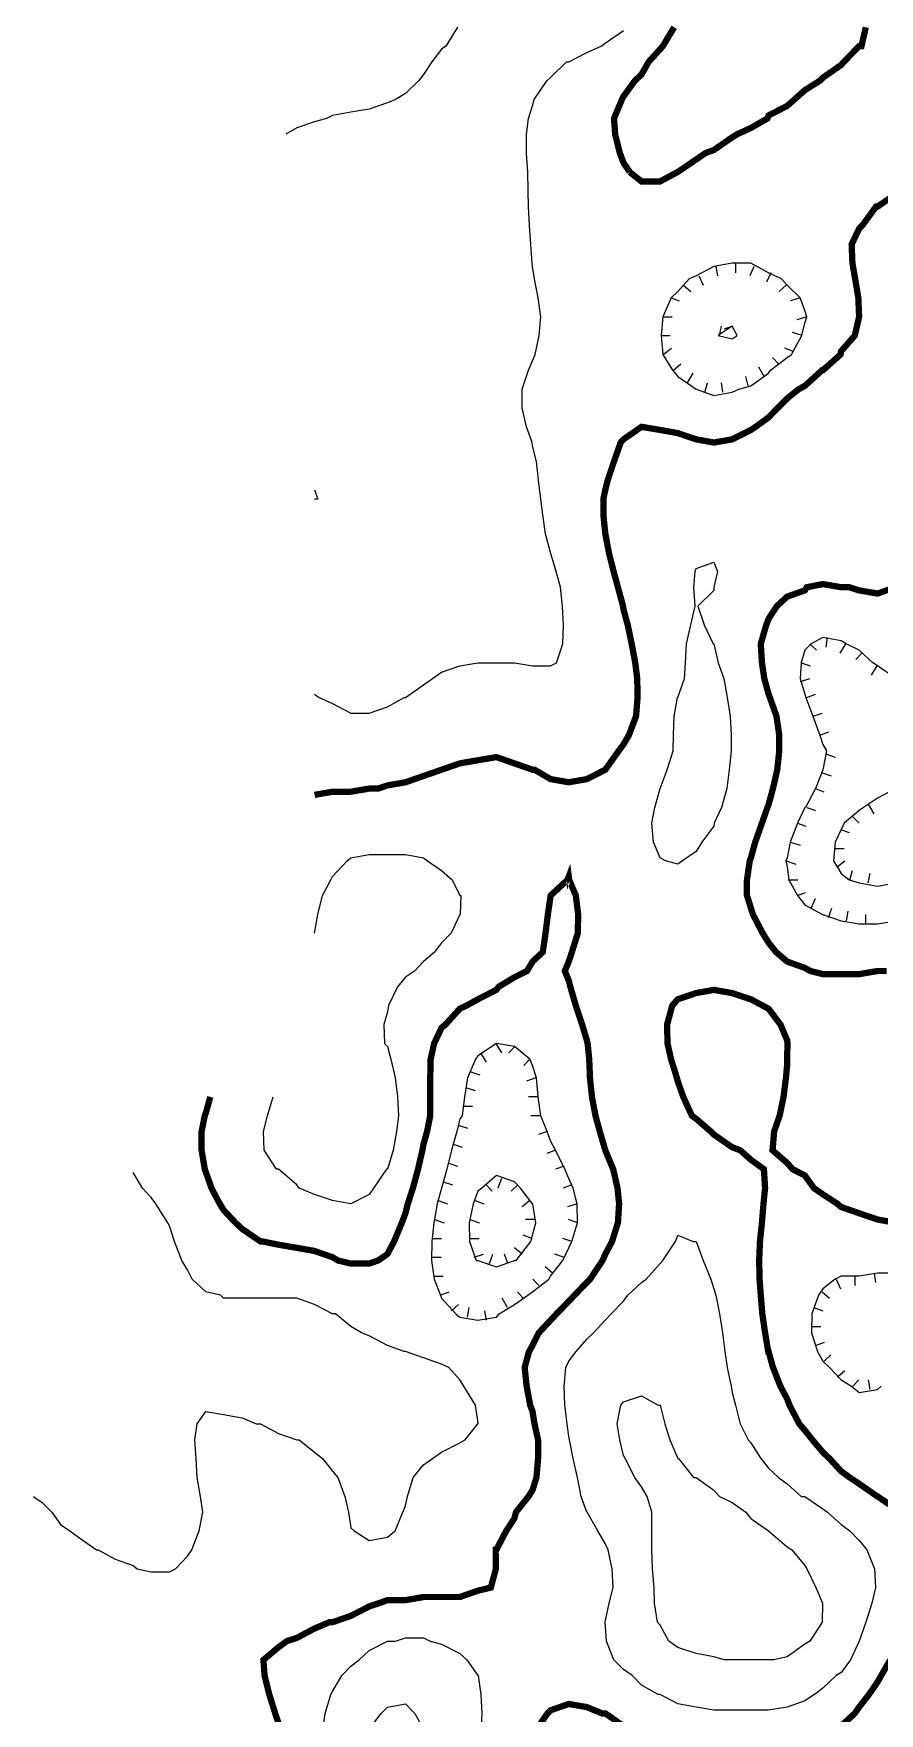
# Model space of a CAD drawing. Extents: x 628896 to 629881, y 4519193 to 4520125.
# Drawn here: x 628967.6 to 629102, y 4519536 to 4519803 of the extents above; entities that cross this region are included whole.
import ezdxf

# ---------------------------------------------------------------- set-up
doc = ezdxf.new("R2010")
doc.units = 0

msp = doc.modelspace()

# ---------------------------------------------------------------- linework, layer by layer
at = {"layer": 'GSLAYER', "linetype": 'CONTINUOUS', "flags": 128}
for points in [[(629034.9375, 4519804), (629033.125, 4519801), (629032.4375, 4519800.5), (629030.875, 4519798.5), (629029.5625, 4519796.5), (629028.75, 4519795.5), (629026.6875, 4519793.5), (629025.125, 4519792.5), (629023.8125, 4519792), (629020.9375, 4519791), (629018, 4519790.5), (629015.125, 4519790), (629014.125, 4519789.5), (629012.25, 4519789), (629009.4375, 4519788), (629007.6875, 4519787)], [(629026.5, 4519697.5), (629026.6875, 4519697.5), (629029.5625, 4519699.5), (629031, 4519700.5), (629032.4375, 4519701.5), (629035.3125, 4519702.5), (629038.1875, 4519703), (629041.125, 4519703), (629044, 4519703), (629046.875, 4519702.5), (629049.75, 4519702.5), (629050.6875, 4519703), (629051.6875, 4519706), (629051.8125, 4519709), (629051.625, 4519712), (629051.3125, 4519715), (629050.625, 4519717.5), (629049.75, 4519720.5), (629048.9375, 4519723.5), (629048.5, 4519726.5), (629048.1875, 4519729), (629047.8125, 4519732), (629047.5, 4519735), (629046.875, 4519737.5), (629046.8125, 4519738), (629045.9375, 4519740.5), (629045.25, 4519743.5), (629045.25, 4519746.5), (629046.25, 4519749.5), (629046.875, 4519751), (629047.3125, 4519752), (629047.9375, 4519755), (629048.1875, 4519758), (629047.75, 4519761), (629047.1875, 4519764), (629046.875, 4519766), (629046.8125, 4519766.5), (629046.625, 4519769.5), (629046.375, 4519772.5), (629046.25, 4519775.5), (629046.1875, 4519778), (629046.125, 4519781), (629045.9375, 4519784), (629045.9375, 4519787), (629046.25, 4519789.5), (629046.875, 4519791.5), (629047.125, 4519792.5), (629049.125, 4519795.5), (629049.75, 4519796), (629052.25, 4519798.5), (629052.625, 4519798.5), (629055.5, 4519800), (629057.75, 4519801), (629058.4375, 4519801.5), (629061.3125, 4519803.5)], [(629079.625, 4519746.5), (629081.5625, 4519747), (629084.375, 4519749), (629084.6875, 4519749.5), (629087.3125, 4519751.5), (629088, 4519752), (629089.625, 4519755), (629090.125, 4519757), (629090.4375, 4519758), (629090.125, 4519759), (629089.375, 4519761), (629087.3125, 4519763), (629086.4375, 4519764), (629084.375, 4519765), (629081.5625, 4519766.5), (629078.5625, 4519766.5), (629075.6875, 4519766), (629072.875, 4519764.5), (629071.75, 4519764), (629069.9375, 4519762), (629068.875, 4519761), (629067.5625, 4519758), (629067.3125, 4519755), (629067.5625, 4519752), (629069.125, 4519749.5), (629069.9375, 4519748.5), (629072.875, 4519746.5), (629072.875, 4519746.5), (629075.6875, 4519745.5), (629078.5625, 4519746), (629079.625, 4519746.5)], [(629076, 4519766), (629076.25, 4519764.5)], [(629079.125, 4519766.5), (629079.125, 4519765)], [(629082, 4519766), (629081.375, 4519764.5)], [(629070.875, 4519763), (629072, 4519762)], [(629073.3125, 4519764.5), (629074, 4519763)], [(629084.75, 4519765), (629084.0625, 4519763.5)], [(629087.1875, 4519763), (629086.0625, 4519762)], [(629068.875, 4519761), (629070.1875, 4519760.5)], [(629089.375, 4519761), (629087.875, 4519760.5)], [(629067.5625, 4519758), (629069.0625, 4519758)], [(629090.4375, 4519758), (629088.875, 4519757.5)], [(629067.3125, 4519755), (629068.75, 4519755)], [(629079.375, 4519755), (629078.5625, 4519756.5), (629076.375, 4519755), (629078.5625, 4519754.5), (629079.375, 4519755)], [(629076.5625, 4519755), (629076.875, 4519756.5)], [(629078.625, 4519756.5), (629077.3125, 4519756)], [(629089.6875, 4519755), (629088.1875, 4519755.5)], [(629067.625, 4519752), (629068.9375, 4519753)], [(629088.1875, 4519752.5), (629086.9375, 4519753)], [(629069.25, 4519749.5), (629070.4375, 4519750.5)], [(629083.6875, 4519748.5), (629082.8125, 4519750)], [(629085.9375, 4519750.5), (629085, 4519751.5)], [(629071.5, 4519747.5), (629072.375, 4519749)], [(629074.25, 4519746), (629074.6875, 4519747.5)], [(629077.125, 4519746), (629076.875, 4519747.5)], [(629081.125, 4519747), (629080.75, 4519748.5)], [(629012.25, 4519730.5), (629012.75, 4519729), (629012.25, 4519729)], [(629068, 4519671.5), (629067.125, 4519672), (629066.0625, 4519674.5), (629065.8125, 4519677.5), (629066.3125, 4519680), (629067.125, 4519683), (629067.125, 4519683), (629068.25, 4519686), (629069.1875, 4519689), (629069.25, 4519691.5), (629069.375, 4519694.5), (629069.875, 4519697.5), (629069.9375, 4519697.5), (629071, 4519700.5), (629071.1875, 4519703), (629071.3125, 4519706), (629072, 4519709), (629072.6875, 4519712), (629072.5, 4519715), (629072.6875, 4519717.5), (629072.875, 4519718), (629075.6875, 4519719), (629076.25, 4519717.5), (629075.6875, 4519715), (629075.6875, 4519714.5), (629073.125, 4519712), (629074.125, 4519709), (629075.5625, 4519706), (629075.6875, 4519706), (629076.375, 4519703), (629077.25, 4519700.5), (629077.8125, 4519697.5), (629078.25, 4519694.5), (629078.4375, 4519691.5), (629078.4375, 4519689), (629078.125, 4519686), (629077.75, 4519683), (629076.875, 4519680), (629075.75, 4519677.5), (629075.6875, 4519677), (629073.75, 4519674.5), (629072.875, 4519673), (629070.6875, 4519671.5), (629069.9375, 4519671), (629068, 4519671.5)], [(629104.5625, 4519700.5), (629101.6875, 4519702.5), (629100.9375, 4519703), (629098.75, 4519705), (629096.6875, 4519706), (629095.875, 4519706.5), (629093, 4519707), (629091.125, 4519706), (629090.125, 4519705), (629089.5625, 4519703), (629089.375, 4519700.5), (629090.125, 4519698), (629090.3125, 4519697.5), (629091.375, 4519694.5), (629092.5, 4519691.5), (629093, 4519690), (629093.5625, 4519689), (629093, 4519686), (629091.8125, 4519683), (629090.25, 4519680), (629090.125, 4519680), (629088.9375, 4519677.5), (629087.8125, 4519674.5), (629087.3125, 4519672), (629087.125, 4519671.5), (629087.3125, 4519670.5), (629087.5625, 4519668.5), (629088.9375, 4519666), (629090.125, 4519664.5), (629092.9375, 4519663), (629093, 4519663), (629095.875, 4519662), (629098.75, 4519661.5), (629101.6875, 4519661.5), (629104.5625, 4519662)], [(629093.6875, 4519707), (629093.4375, 4519705.5)], [(629090.9375, 4519706), (629092, 4519705)], [(629096.5625, 4519706), (629095.6875, 4519704.5)], [(629099.1875, 4519704.5), (629098.25, 4519703.5)], [(629089.5625, 4519703), (629091, 4519702.5)], [(629101.5625, 4519702.5), (629100.6875, 4519701)], [(629089.4375, 4519700), (629090.9375, 4519700.5)], [(629012.25, 4519698), (629013, 4519697.5), (629015.125, 4519696.5), (629018, 4519695), (629020.9375, 4519695), (629023.8125, 4519696), (629026.5, 4519697.5)], [(629090.4375, 4519697.5), (629091.8125, 4519698)], [(629091.4375, 4519694.5), (629092.875, 4519695)], [(629092.5, 4519691.5), (629093.9375, 4519692)], [(629093.4375, 4519688.5), (629094.9375, 4519688)], [(629092.875, 4519685.5), (629094.3125, 4519685)], [(629091.8125, 4519683), (629093.125, 4519682.5)], [(629104.5625, 4519683), (629101.6875, 4519681.5), (629099.4375, 4519680), (629098.75, 4519679.5), (629096.375, 4519677.5), (629095.875, 4519676.5), (629094.9375, 4519674.5), (629094.6875, 4519671.5), (629095.875, 4519669.5), (629097.1875, 4519668.5), (629098.75, 4519668), (629101.6875, 4519667.5), (629104.5625, 4519668)], [(629090.4375, 4519680), (629091.8125, 4519679.5)], [(629100.1875, 4519680.5), (629101.0625, 4519679)], [(629088.9375, 4519677.5), (629090.3125, 4519677)], [(629097.75, 4519678.5), (629098.75, 4519677.5)], [(629095.8125, 4519676.5), (629097.1875, 4519676)], [(629012.25, 4519660), (629012.75, 4519663), (629013.5, 4519666), (629014.8125, 4519668.5), (629015.125, 4519669), (629017.4375, 4519671.5), (629018, 4519672), (629020.9375, 4519672.5), (629023.8125, 4519672.5), (629026.6875, 4519672.5), (629029.5625, 4519672), (629030.1875, 4519671.5), (629032.4375, 4519670), (629034.125, 4519668.5), (629035.3125, 4519666), (629035.5, 4519666), (629035.375, 4519663), (629035.3125, 4519663), (629033.9375, 4519660), (629032.4375, 4519658.5), (629031.3125, 4519657), (629029.5625, 4519655.5), (629028.125, 4519654), (629026.6875, 4519653), (629025.4375, 4519651.5), (629024, 4519648.5), (629023.8125, 4519647.5), (629023.25, 4519645.5), (629023.375, 4519642.5), (629023.8125, 4519642), (629024.375, 4519640), (629025.0625, 4519637), (629025.4375, 4519634), (629025.5625, 4519631), (629025.25, 4519628.5), (629024.75, 4519625.5), (629023.8125, 4519622.5), (629023.6875, 4519622.5), (629021.625, 4519619.5), (629020.9375, 4519618.5), (629018, 4519617), (629015.125, 4519617.5), (629012.25, 4519618.5), (629009.8125, 4519619.5), (629009.4375, 4519620), (629006.5, 4519622.5), (629006.1875, 4519622.5), (629004.25, 4519625.5), (629004.125, 4519628.5), (629004.75, 4519631), (629005.6875, 4519634)], [(629087.875, 4519674.5), (629089.375, 4519674)], [(629094.9375, 4519673.5), (629096.375, 4519673.5)], [(629087.1875, 4519671.5), (629088.6875, 4519671)], [(629095.1875, 4519670.5), (629096.5, 4519671.5)], [(629097.25, 4519668.5), (629097.6875, 4519670)], [(629100.1875, 4519668), (629100.5, 4519669.5)], [(629087.5, 4519668.5), (629089, 4519668.5)], [(629088.9375, 4519666), (629090.25, 4519666.5)], [(629091.125, 4519664), (629091.8125, 4519665.5)], [(629093.875, 4519662.5), (629094.4375, 4519664)], [(629096.75, 4519662), (629097, 4519663.5)], [(629099.8125, 4519661.5), (629099.8125, 4519663)], [(629041.5625, 4519599.5), (629044, 4519601), (629046.125, 4519602.5), (629046.875, 4519603), (629049.4375, 4519605), (629049.75, 4519605.5), (629051.6875, 4519608), (629052.625, 4519610), (629053.125, 4519611), (629054, 4519614), (629053.9375, 4519617), (629053.3125, 4519619.5), (629052.625, 4519621), (629052, 4519622.5), (629050.5, 4519625.5), (629049.75, 4519627), (629049.1875, 4519628.5), (629048.1875, 4519631), (629047.75, 4519634), (629047.5, 4519637), (629046.875, 4519639), (629046.4375, 4519640), (629044, 4519642), (629041.125, 4519642.5), (629038.1875, 4519640.5), (629037.8125, 4519640), (629036.5625, 4519637), (629036.0625, 4519634), (629035.6875, 4519631), (629035.3125, 4519630.5), (629034.875, 4519628.5), (629034, 4519625.5), (629033.25, 4519622.5), (629032.4375, 4519619.5), (629031.75, 4519617), (629031.1875, 4519614), (629030.875, 4519611), (629030.8125, 4519608), (629031.25, 4519605), (629032.25, 4519602.5), (629032.4375, 4519602), (629034.6875, 4519599.5), (629035.3125, 4519599), (629038.1875, 4519598.5), (629041.125, 4519599), (629041.5625, 4519599.5)], [(629041.0625, 4519642.5), (629041.9375, 4519641)], [(629038.625, 4519641), (629039.5, 4519639.5)], [(629044.0625, 4519642), (629043.125, 4519641)], [(629046.4375, 4519640), (629045.5, 4519639)], [(629037.0625, 4519638), (629038.5, 4519637.5)], [(629036.25, 4519635.5), (629037.75, 4519635)], [(629047.375, 4519637), (629045.9375, 4519636.5)], [(629035.8125, 4519632.5), (629037.3125, 4519632.5)], [(629047.75, 4519634), (629046.25, 4519634)], [(629035.0625, 4519629.5), (629036.5625, 4519629)], [(629048.1875, 4519631), (629046.625, 4519631)], [(629034.25, 4519626.5), (629035.6875, 4519626)], [(629049.25, 4519628.5), (629047.8125, 4519628)], [(629050.5, 4519625.5), (629049.125, 4519625)], [(628990.1875, 4519559), (628992.0625, 4519561), (628992.75, 4519562), (628993.9375, 4519565), (628994.5, 4519568), (628994.125, 4519570.5), (628993.625, 4519573.5), (628993.4375, 4519576.5), (628993.25, 4519579.5), (628993.625, 4519582), (628995, 4519584), (628997.8125, 4519583.5), (629000.75, 4519583), (629003, 4519582), (629003.6875, 4519582), (629006.5, 4519580.5), (629009.4375, 4519579.5), (629009.8125, 4519579.5), (629012.25, 4519577.5), (629013.5, 4519576.5), (629015.125, 4519574.5), (629015.9375, 4519573.5), (629017.0625, 4519570.5), (629017.625, 4519568), (629018, 4519565.5), (629018.5625, 4519565), (629020.9375, 4519563.5), (629023.8125, 4519564), (629025.0625, 4519565), (629026.25, 4519568), (629026.6875, 4519569), (629027, 4519570.5), (629027.9375, 4519573.5), (629029.5625, 4519575.5), (629031, 4519576.5), (629032.4375, 4519577.5), (629035.3125, 4519579), (629036.1875, 4519579.5), (629038.1875, 4519582), (629038.25, 4519582), (629038.1875, 4519582.5), (629037.8125, 4519585), (629035.9375, 4519588), (629035.3125, 4519589), (629033.5625, 4519591), (629032.4375, 4519591.5), (629029.5625, 4519592.5), (629026.6875, 4519593.5), (629026.5, 4519593.5), (629023.8125, 4519594.5), (629020.9375, 4519596), (629019.6875, 4519596.5), (629018, 4519597.5), (629015.5625, 4519599.5), (629015.125, 4519599.5), (629012.25, 4519601), (629009.4375, 4519602), (629006.5, 4519602), (629003.6875, 4519602), (629000.75, 4519602), (628997.8125, 4519602), (628997.3125, 4519602.5), (628995, 4519603), (628992.8125, 4519605), (628992.0625, 4519606.5), (628991.1875, 4519608), (628990, 4519611), (628989.1875, 4519613.5), (628988.9375, 4519614), (628987.0625, 4519617), (628986.3125, 4519618), (628984.9375, 4519619.5), (628983.4375, 4519622)], [(629033.4375, 4519623.5), (629034.9375, 4519623)], [(629044.25, 4519608), (629046.625, 4519611), (629046.875, 4519612), (629047.375, 4519614), (629046.9375, 4519617), (629046.875, 4519617), (629044.9375, 4519619.5), (629044, 4519620.5), (629041.125, 4519621.5), (629038.8125, 4519619.5), (629038.1875, 4519619), (629037.4375, 4519617), (629036.8125, 4519614), (629036.875, 4519611), (629037.9375, 4519608), (629038.1875, 4519608), (629041.125, 4519607), (629044, 4519608), (629044.25, 4519608)], [(629051.875, 4519623), (629050.5, 4519622.5)], [(629032.6875, 4519620.5), (629034.1875, 4519620)], [(629039.5, 4519620), (629040.4375, 4519619)], [(629041.9375, 4519621), (629041.375, 4519619.5)], [(629044.5625, 4519620), (629043.5, 4519619)], [(629053.125, 4519620), (629051.75, 4519619.5)], [(629031.875, 4519617.5), (629033.375, 4519617)], [(629037.75, 4519617.5), (629039.125, 4519617)], [(629046.4375, 4519617.5), (629045.25, 4519616.5)], [(629053.9375, 4519617), (629052.4375, 4519616.5)], [(629031.3125, 4519614.5), (629032.8125, 4519614)], [(629036.9375, 4519614.5), (629038.4375, 4519614)], [(629047.3125, 4519614.5), (629045.75, 4519614.5)], [(629054, 4519614), (629052.5625, 4519614.5)], [(629030.9375, 4519611.5), (629032.4375, 4519611.5)], [(629036.875, 4519611.5), (629038.375, 4519611.5)], [(629046.8125, 4519611.5), (629045.375, 4519612)], [(629053.125, 4519611), (629051.6875, 4519611.5)], [(629066.8125, 4519539), (629064.1875, 4519540.5), (629062.6875, 4519542), (629061.3125, 4519543), (629059.8125, 4519544.5), (629058.625, 4519547.5), (629058.4375, 4519550.5), (629059.0625, 4519553.5), (629059.6875, 4519556), (629059.5, 4519559), (629058.875, 4519562), (629058.4375, 4519563), (629057.25, 4519565), (629055.5625, 4519568), (629055.5, 4519568), (629054.625, 4519570.5), (629054, 4519573.5), (629053.3125, 4519576.5), (629052.75, 4519579.5), (629052.625, 4519580), (629052.375, 4519582), (629052, 4519585), (629051.875, 4519588), (629052.1875, 4519591), (629052.625, 4519592), (629053.8125, 4519593.5), (629055.5, 4519595.5), (629056.5625, 4519596.5), (629058.4375, 4519598.5), (629059.375, 4519599.5), (629061.3125, 4519601.5), (629062, 4519602.5), (629064.1875, 4519604.5), (629064.9375, 4519605), (629067.125, 4519607.5), (629067.5625, 4519608), (629069.5625, 4519611), (629069.9375, 4519612), (629072.375, 4519611), (629072.875, 4519611), (629074, 4519608), (629075.1875, 4519605), (629075.6875, 4519603.5), (629076, 4519602.5), (629076.5625, 4519599.5), (629077.0625, 4519596.5), (629077.4375, 4519593.5), (629077.8125, 4519591), (629078.4375, 4519588), (629078.5625, 4519587), (629079.125, 4519585), (629079.875, 4519582), (629081.125, 4519579.5), (629081.5625, 4519579), (629083.125, 4519576.5), (629084.375, 4519575), (629085.9375, 4519573.5), (629087.3125, 4519572.5), (629089.5625, 4519570.5), (629090.125, 4519570.5), (629093, 4519568.5), (629093.75, 4519568), (629095.875, 4519566), (629097.25, 4519565), (629098.75, 4519563.5), (629100, 4519562), (629101.1875, 4519559), (629101.375, 4519556), (629100.75, 4519553.5), (629099.8125, 4519550.5), (629098.75, 4519547.5), (629097.375, 4519544.5), (629095.875, 4519542.5), (629095.125, 4519542), (629093, 4519540), (629091.6875, 4519539), (629090.125, 4519538), (629087.3125, 4519537), (629084.375, 4519536.5), (629081.5625, 4519536.5), (629078.5625, 4519536.5), (629075.6875, 4519536.5), (629072.875, 4519537), (629069.9375, 4519537.5), (629067.125, 4519539), (629066.8125, 4519539)], [(629030.8125, 4519608.5), (629032.375, 4519608.5)], [(629037.625, 4519608.5), (629039.0625, 4519609)], [(629040.0625, 4519607.5), (629040.5625, 4519609)], [(629042.9375, 4519607.5), (629042.4375, 4519609)], [(629045.25, 4519609), (629044, 4519610)], [(629051.8125, 4519608.5), (629050.4375, 4519609)], [(629031.1875, 4519605.5), (629032.6875, 4519605.5)], [(629050.0625, 4519606), (629048.875, 4519607)], [(629104.5625, 4519606), (629101.6875, 4519606), (629098.75, 4519605.5), (629095.875, 4519605.5), (629094.9375, 4519605), (629093, 4519603.5), (629092.3125, 4519602.5), (629091.25, 4519599.5), (629091.1875, 4519596.5), (629092.125, 4519593.5), (629093, 4519592), (629094.0625, 4519591), (629095.875, 4519589), (629097.5625, 4519588), (629098.75, 4519587), (629101.6875, 4519587.5), (629102.25, 4519588)], [(629098.0625, 4519605.5), (629098.0625, 4519604)], [(629101.125, 4519606), (629101.375, 4519604.5)], [(629032.1875, 4519602.5), (629033.625, 4519603)], [(629045.375, 4519602), (629044.5, 4519603)], [(629047.875, 4519604), (629046.9375, 4519605)], [(629092.875, 4519603), (629094.0625, 4519602)], [(629095.125, 4519605), (629095.8125, 4519603.5)], [(629034, 4519600), (629035.125, 4519601)], [(629036.5625, 4519599), (629036.8125, 4519600.5)], [(629039.5625, 4519598.5), (629039.3125, 4519600)], [(629042.875, 4519600.5), (629042.0625, 4519602)], [(629091.5625, 4519600.5), (629093, 4519600)], [(629091.1875, 4519597.5), (629092.6875, 4519597.5)], [(629091.8125, 4519594.5), (629093.25, 4519595)], [(629093.1875, 4519592), (629094.25, 4519593)], [(629095.3125, 4519589.5), (629096.5, 4519590.5)], [(629077.375, 4519544.5), (629075.6875, 4519545), (629072.875, 4519545.5), (629069.9375, 4519546.5), (629068.5, 4519547.5), (629067.125, 4519550), (629066.75, 4519550.5), (629066.25, 4519553.5), (629066.1875, 4519556), (629065.9375, 4519559), (629065.8125, 4519562), (629065.8125, 4519565), (629065.8125, 4519568), (629065.0625, 4519570.5), (629064.1875, 4519572), (629063.125, 4519573.5), (629061.5625, 4519576.5), (629061.3125, 4519577), (629060.75, 4519579.5), (629060.3125, 4519582), (629060.875, 4519585), (629061.3125, 4519585.5), (629064.1875, 4519586.5), (629066.8125, 4519585), (629067.125, 4519585), (629067.875, 4519582), (629068.6875, 4519579.5), (629069.9375, 4519576.5), (629070.0625, 4519576.5), (629072.4375, 4519573.5), (629072.875, 4519573.5), (629075.6875, 4519571.5), (629076.5625, 4519570.5), (629078.5625, 4519569.5), (629080.75, 4519568), (629081.5625, 4519567), (629084.375, 4519565), (629087.3125, 4519562.5), (629088.0625, 4519562), (629090.125, 4519559.5), (629090.4375, 4519559), (629091.875, 4519556), (629092.9375, 4519553.5), (629092.875, 4519550.5), (629090.9375, 4519547.5), (629090.125, 4519547), (629087.3125, 4519545), (629085.1875, 4519544.5), (629084.375, 4519544.5), (629081.5625, 4519544.5), (629078.5625, 4519544.5), (629077.375, 4519544.5)], [(629097.75, 4519588), (629098.6875, 4519589)], [(629100.5, 4519587.5), (629100.25, 4519589)], [(628967.625, 4519570.5), (628969, 4519569.5), (628970.5, 4519568), (628971.875, 4519566), (628973.375, 4519565), (628974.75, 4519564), (628977.625, 4519562), (628977.875, 4519562), (628980.5625, 4519560.5), (628983.4375, 4519559.5), (628984.0625, 4519559), (628986.3125, 4519558.5), (628989.1875, 4519558.5), (628990.1875, 4519559)], [(629013.5, 4519533), (629013.9375, 4519536), (629014.8125, 4519539), (629015.125, 4519539.5), (629016.5625, 4519542), (629018, 4519543.5), (629019.3125, 4519544.5), (629020.9375, 4519546), (629023.8125, 4519547.5), (629025.125, 4519547.5), (629026.6875, 4519548), (629029.5625, 4519548), (629030.625, 4519547.5), (629032.4375, 4519547), (629035.3125, 4519545.5), (629036.4375, 4519544.5), (629038.1875, 4519542), (629038.25, 4519542), (629038.6875, 4519539), (629038.8125, 4519536), (629038.6875, 4519533)], [(629020.9375, 4519533.5), (629022.8125, 4519536), (629023.8125, 4519537), (629026.6875, 4519537.5), (629028.1875, 4519536), (629029.5625, 4519533.5)]]:
    msp.add_lwpolyline(points, dxfattribs=at)
at = {"layer": 'GSLAYER', "linetype": 'CONTINUOUS', "const_width": 1, "flags": 128}
for points in [[(629062.3125, 4519781), (629061.3125, 4519782.5), (629060.75, 4519784), (629060, 4519787), (629059.8125, 4519789.5), (629061.0625, 4519792.5), (629061.3125, 4519793), (629063.125, 4519795.5), (629064.1875, 4519796.5), (629065.3125, 4519798.5), (629067.125, 4519800.5), (629067.5625, 4519801), (629069.375, 4519804)], [(629099.8125, 4519804), (629099.125, 4519801), (629098.75, 4519801), (629096.3125, 4519798.5), (629095.875, 4519798), (629093, 4519796), (629092.5, 4519795.5), (629090.125, 4519794), (629088.4375, 4519792.5), (629087.3125, 4519791.5), (629084.375, 4519790), (629084.1875, 4519789.5), (629081.5625, 4519788), (629079.375, 4519787), (629078.5625, 4519786.5), (629075.6875, 4519784.5), (629074.3125, 4519784), (629072.875, 4519783), (629069.9375, 4519781), (629067.125, 4519779.5), (629064.1875, 4519779.5), (629062.3125, 4519781)], [(629012.25, 4519682), (629015.125, 4519682.5), (629018, 4519682.5), (629020.9375, 4519683), (629022.375, 4519683), (629023.8125, 4519683.5), (629026.6875, 4519684), (629029.5625, 4519685), (629032.4375, 4519686), (629035.3125, 4519687), (629038.1875, 4519687.5), (629041.125, 4519688), (629044, 4519687), (629046.875, 4519686), (629047.1875, 4519686), (629049.75, 4519684.5), (629052.625, 4519684), (629055.5, 4519684.5), (629058.4375, 4519686), (629060.5625, 4519689), (629061.3125, 4519690), (629062.1875, 4519691.5), (629063.3125, 4519694.5), (629063.5625, 4519697.5), (629063.5, 4519700.5), (629063.1875, 4519703), (629062.625, 4519706), (629062, 4519709), (629061.3125, 4519711.5), (629061.25, 4519712), (629060.4375, 4519715), (629059.75, 4519717.5), (629059, 4519720.5), (629058.4375, 4519723.5), (629058.4375, 4519723.5), (629058.125, 4519726.5), (629058.125, 4519729), (629058.4375, 4519730.5), (629058.8125, 4519732), (629059.8125, 4519735), (629060.875, 4519738), (629061.3125, 4519738.5), (629064.1875, 4519740.5), (629067.125, 4519740), (629069.9375, 4519739.5), (629072.875, 4519738.5), (629075.6875, 4519738), (629078.5625, 4519738.5), (629081.5625, 4519740), (629082.3125, 4519740.5), (629084.375, 4519742), (629085.8125, 4519743.5), (629087.3125, 4519745), (629089.1875, 4519746.5), (629090.125, 4519747), (629092.875, 4519749.5), (629093, 4519749.5), (629095.8125, 4519752), (629095.875, 4519752.5), (629098.0625, 4519755), (629098.75, 4519758), (629098.625, 4519761), (629098.125, 4519764), (629097.6875, 4519766.5), (629097.5625, 4519769.5), (629098.75, 4519772), (629099.25, 4519772.5), (629101.4375, 4519775.5), (629101.6875, 4519775.5), (629104.5625, 4519777.5)], [(629104.5, 4519715), (629101.6875, 4519714), (629098.75, 4519714.5), (629097.1875, 4519715), (629095.875, 4519715), (629093, 4519715.5), (629090.4375, 4519715), (629090.125, 4519714.5), (629087.3125, 4519713.5), (629085.6875, 4519712), (629084.375, 4519710), (629084, 4519709), (629083.125, 4519706), (629083.3125, 4519703), (629083.6875, 4519700.5), (629084.375, 4519698), (629084.5625, 4519697.5), (629085.625, 4519694.5), (629086.0625, 4519691.5), (629086.0625, 4519689), (629085.75, 4519686), (629085.0625, 4519683), (629084.375, 4519680.5), (629084.1875, 4519680), (629083.3125, 4519677.5), (629082.25, 4519674.5), (629081.5625, 4519672), (629081.375, 4519671.5), (629080.9375, 4519668.5), (629080.9375, 4519666), (629081.5625, 4519664), (629081.875, 4519663), (629083.4375, 4519660), (629084.375, 4519658.5), (629085.5625, 4519657), (629087.3125, 4519655.5), (629090.125, 4519654.5), (629091, 4519654), (629093, 4519653.5), (629095.875, 4519653.5), (629098.75, 4519653.5), (629101.6875, 4519654), (629103.125, 4519654)], [(629006.5, 4519534.5), (629006, 4519536), (629005.0625, 4519539), (629004.3125, 4519542), (629004.125, 4519544.5), (629006.5, 4519546.5), (629007.875, 4519547.5), (629009.4375, 4519548), (629012.25, 4519549.5), (629014.625, 4519550.5), (629015.125, 4519550.5), (629018, 4519551.5), (629020.9375, 4519553), (629022.4375, 4519553.5), (629023.8125, 4519554), (629026.6875, 4519554), (629029.5625, 4519554.5), (629032.4375, 4519554.5), (629035.3125, 4519554.5), (629038.1875, 4519555.5), (629040.25, 4519556), (629041.0625, 4519559), (629041.0625, 4519562), (629041.125, 4519562), (629042.6875, 4519565), (629044, 4519567), (629044.25, 4519568), (629046.25, 4519570.5), (629046.875, 4519571.5), (629047.5, 4519573.5), (629047.75, 4519576.5), (629047.75, 4519579.5), (629047.1875, 4519582), (629046.875, 4519584), (629046.5, 4519585), (629045.9375, 4519588), (629045.625, 4519591), (629046.3125, 4519593.5), (629046.875, 4519594.5), (629047.875, 4519596.5), (629049.75, 4519598.5), (629050.6875, 4519599.5), (629052.625, 4519601.5), (629053.5625, 4519602.5), (629055.5, 4519604.5), (629056, 4519605), (629058, 4519608), (629058.4375, 4519609), (629059.5, 4519611), (629060.4375, 4519614), (629060.625, 4519617), (629060.375, 4519619.5), (629059.6875, 4519622.5), (629058.4375, 4519625.5), (629057.5625, 4519628.5), (629056.875, 4519631), (629056.3125, 4519634), (629056, 4519637), (629055.875, 4519640), (629055.625, 4519642.5), (629055.5, 4519643), (629054.75, 4519645.5), (629053.75, 4519648.5), (629052.875, 4519651.5), (629052.625, 4519652.5), (629052, 4519654), (629052.625, 4519655.5), (629053.125, 4519657), (629054.0625, 4519660), (629054.125, 4519663), (629053.75, 4519666), (629052.6875, 4519668.5), (629052.625, 4519669), (629052.4375, 4519668.5), (629049.75, 4519666), (629049.75, 4519666), (629049.3125, 4519663), (629048.9375, 4519660), (629048.5, 4519657), (629046.875, 4519655.5), (629046, 4519654), (629044, 4519653), (629041.5, 4519651.5), (629041.125, 4519651), (629038.1875, 4519649.5), (629036.375, 4519648.5), (629035.3125, 4519648), (629033.0625, 4519645.5), (629032.4375, 4519645), (629031.25, 4519642.5), (629030.6875, 4519640), (629030.625, 4519637), (629030.625, 4519634), (629030.625, 4519631), (629030.125, 4519628.5), (629029.5625, 4519626.5), (629029.375, 4519625.5), (629028.6875, 4519622.5), (629027.875, 4519619.5), (629027.0625, 4519617), (629026.6875, 4519615.5), (629026.125, 4519614), (629024.875, 4519611), (629023.8125, 4519609), (629022.375, 4519608), (629020.9375, 4519607.5), (629018, 4519607.5), (629015.9375, 4519608), (629015.125, 4519608.5), (629012.25, 4519609.5), (629009.4375, 4519610), (629006.5, 4519610.5), (629004.0625, 4519611), (629003.6875, 4519611), (629000.75, 4519613), (628999.6875, 4519614), (628997.8125, 4519616), (628997.1875, 4519617), (628995.875, 4519619.5), (628995, 4519622), (628994.8125, 4519622.5), (628994.3125, 4519625.5), (628994.3125, 4519628.5), (628994.8125, 4519631), (628995, 4519631.5), (628995.6875, 4519634)], [(629104.5, 4519614), (629101.6875, 4519614.5), (629098.75, 4519615.5), (629095.875, 4519616.5), (629095.3125, 4519617), (629093, 4519618.5), (629091.5625, 4519619.5), (629090.125, 4519621.5), (629088.1875, 4519622.5), (629087.3125, 4519623.5), (629085, 4519625.5), (629085.25, 4519628.5), (629086.125, 4519631), (629086.75, 4519634), (629087.125, 4519637), (629087.3125, 4519639), (629087.3125, 4519640), (629087.375, 4519642.5), (629087.3125, 4519643), (629086.25, 4519645.5), (629084.375, 4519648), (629083.4375, 4519648.5), (629081.5625, 4519649.5), (629078.5625, 4519650.5), (629075.6875, 4519651), (629072.875, 4519650.5), (629069.9375, 4519649.5), (629069.0625, 4519648.5), (629068.25, 4519645.5), (629068.3125, 4519642.5), (629068.875, 4519640), (629069.8125, 4519637), (629069.9375, 4519636.5), (629070.8125, 4519634), (629072.1875, 4519631), (629072.875, 4519630.5), (629075.1875, 4519628.5), (629075.6875, 4519628), (629078.5625, 4519626), (629079.875, 4519625.5), (629081.5625, 4519624), (629083.625, 4519622.5), (629083.8125, 4519619.5), (629083.5625, 4519617), (629083.3125, 4519614), (629083, 4519611), (629082.875, 4519608), (629082.9375, 4519605), (629083.125, 4519602.5), (629083.375, 4519599.5), (629083.8125, 4519596.5), (629084.3125, 4519593.5), (629084.375, 4519593.5), (629085.0625, 4519591), (629086.25, 4519588), (629087.3125, 4519586), (629087.6875, 4519585), (629089.25, 4519582), (629090.125, 4519581), (629091.3125, 4519579.5), (629093, 4519577.5), (629094.0625, 4519576.5), (629095.875, 4519574.5), (629097.25, 4519573.5), (629098.75, 4519572.5), (629101.625, 4519570.5), (629101.6875, 4519570.5), (629104.5625, 4519568.5)], [(629103.6875, 4519544.5), (629102.25, 4519542), (629101.6875, 4519541), (629100.3125, 4519539), (629098.75, 4519537), (629098.0625, 4519536), (629095.875, 4519534)], [(629061.3125, 4519534), (629058.4375, 4519536), (629057.9375, 4519536), (629055.5, 4519537), (629052.625, 4519537.5), (629049.75, 4519536.5), (629049.25, 4519536), (629047.1875, 4519533)]]:
    msp.add_lwpolyline(points, dxfattribs=at)

doc.saveas('drawing.dxf')
